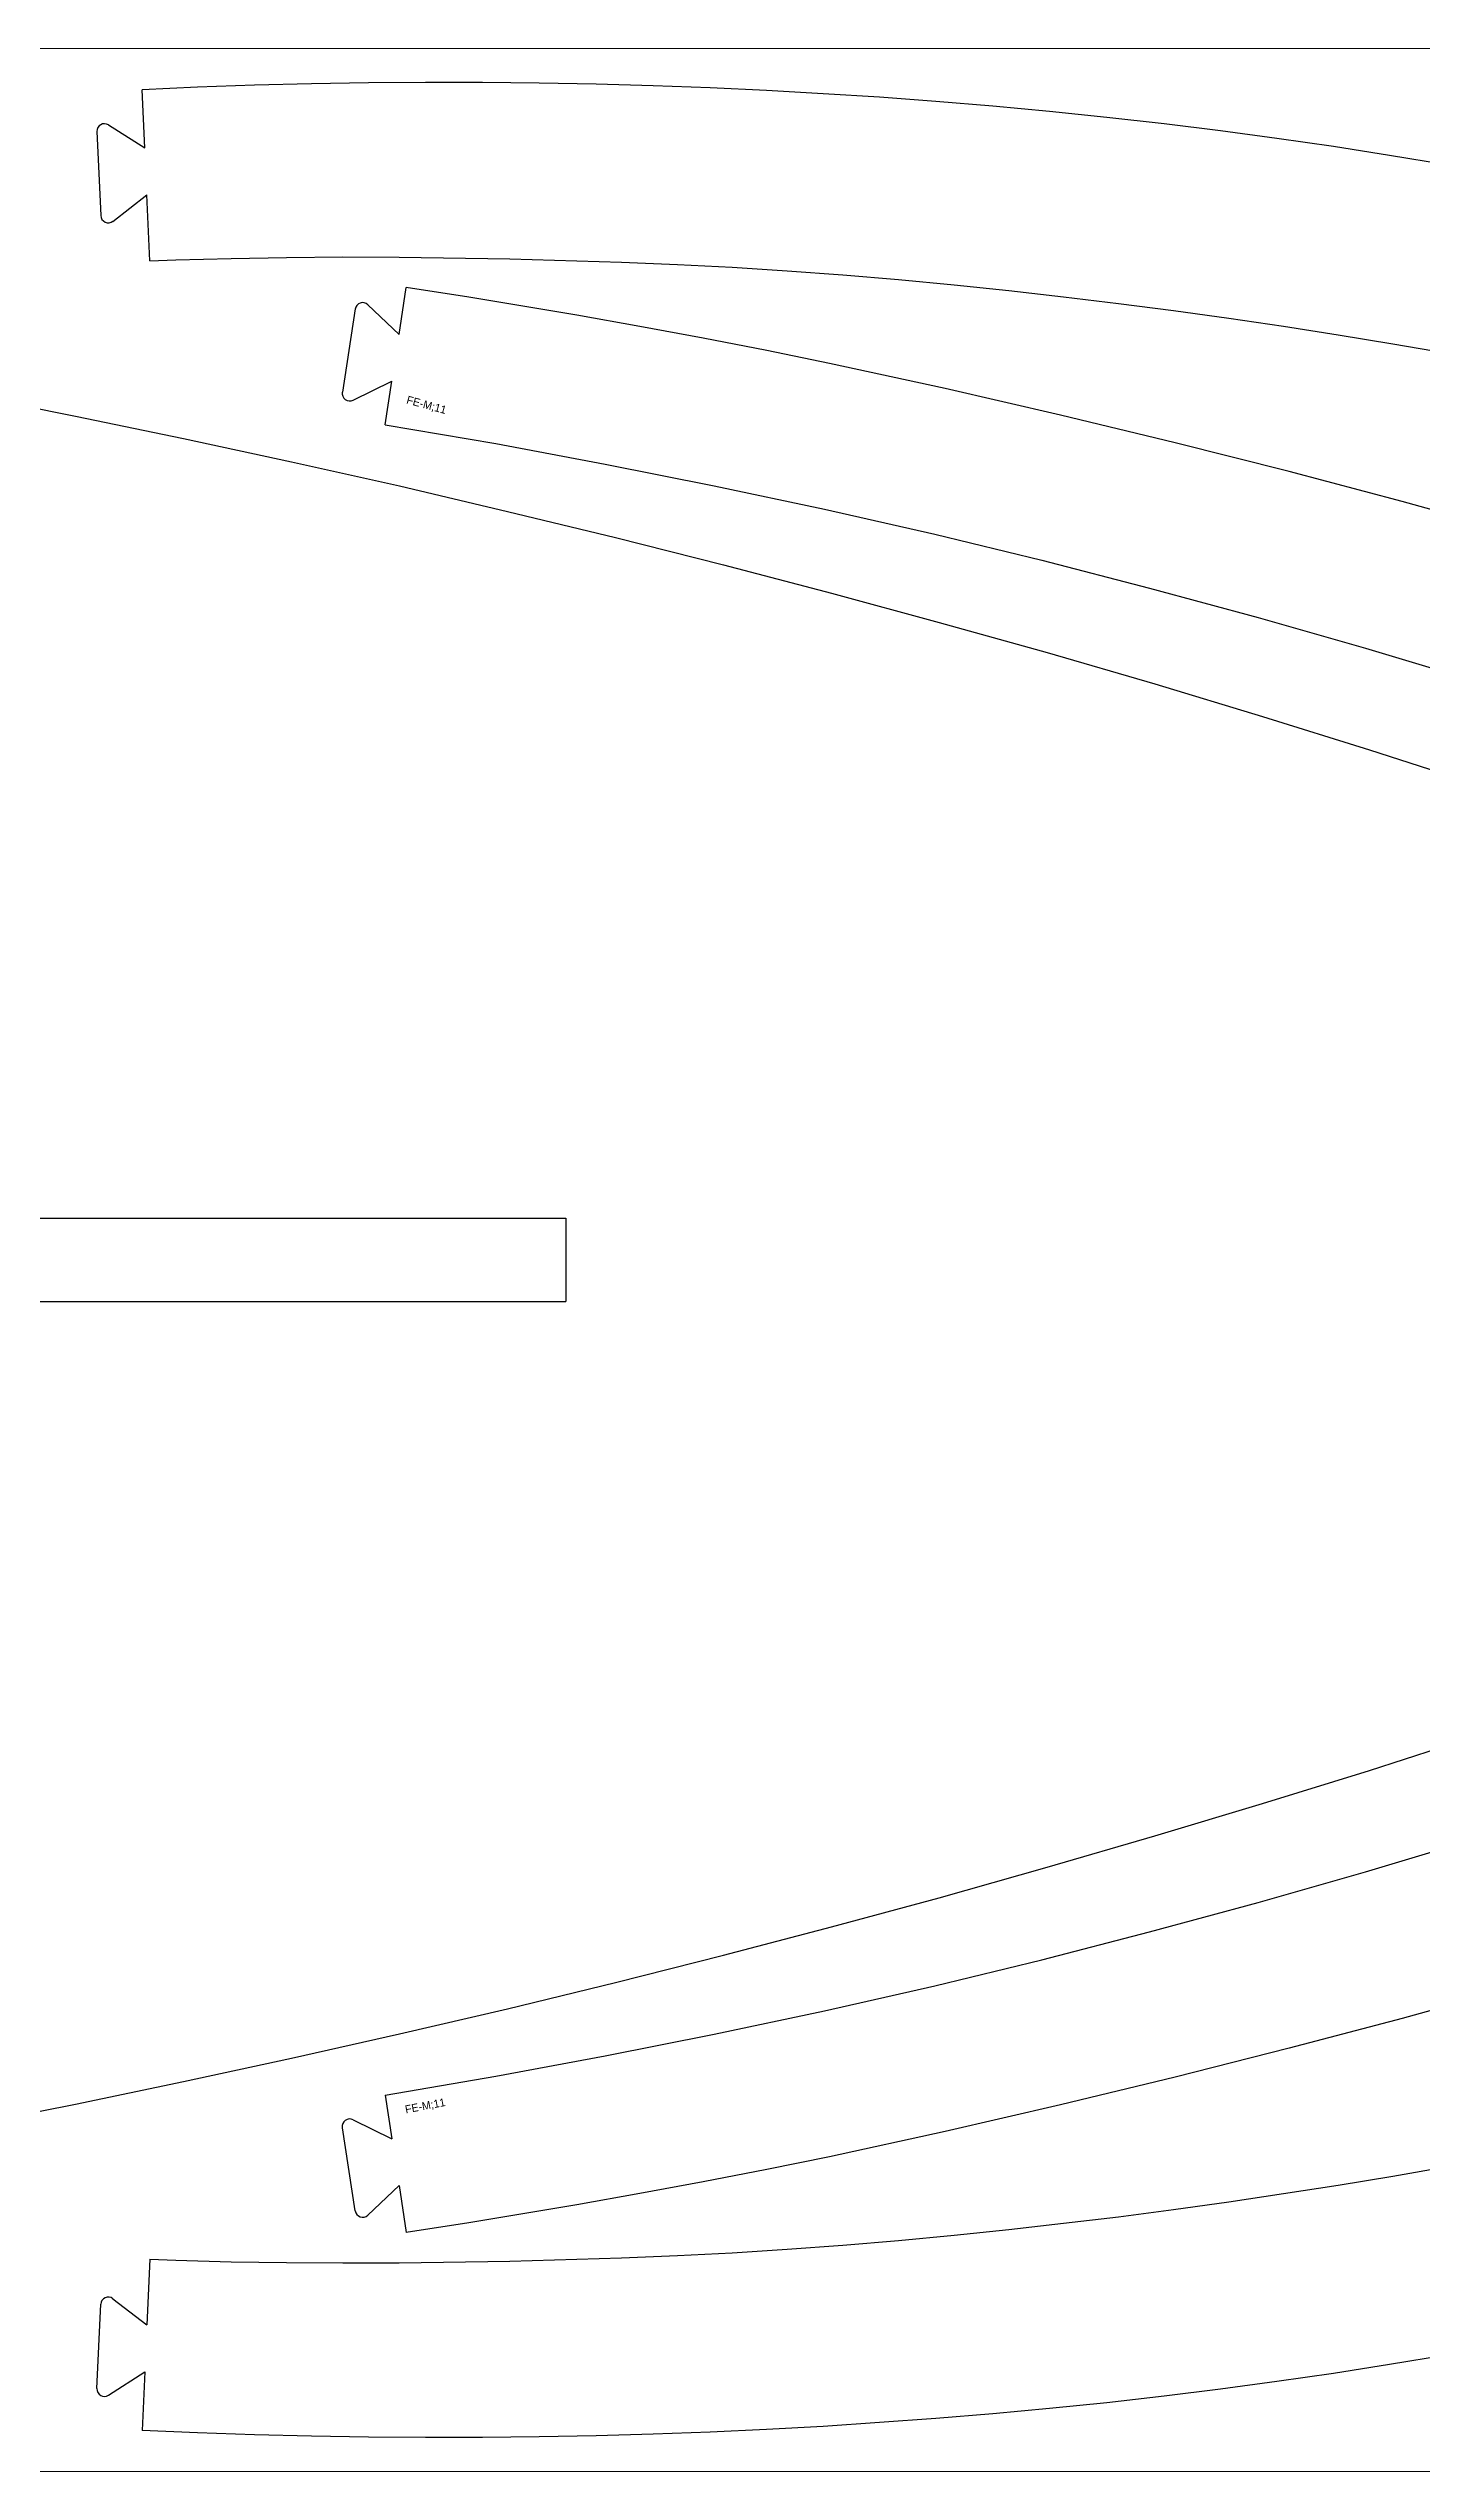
# Model space of a CAD drawing. Header units: millimetres. Extents: x 0 to 7720, y 0 to 5733.
# Drawn here: x 3697 to 4389, y 1480 to 2700 of the extents above; entities that cross this region are included whole.
import ezdxf

# ---------------------------------------------------------------- set-up
doc = ezdxf.new("R2010")
doc.units = ezdxf.units.MM
doc.layers.add('CORTE_6MM', color=1, linetype='Continuous')
doc.layers.add('plate', color=3, linetype='Continuous')

msp = doc.modelspace()

# ---------------------------------------------------------------- linework, layer by layer
at = {"layer": 'CORTE_6MM'}
for p, q in [((3745.9, 2649.6, 349.2), (3744.6, 2678.9, 349.2)), ((3727.6, 2661.2, 349.2), (3745.9, 2649.6, 349.2)), ((3721.8, 2657.8, 349.2), (3723.7, 2615.5, 349.2)), ((3729.8, 2612.6, 349.2), (3747, 2625.9, 349.2)), ((3748.5, 2592.8, 349.2), (3747, 2625.9, 349.2)), ((3873.9, 2555.6, 349.2), (3877.5, 2579.3, 349.2)), ((3851.8, 2568.5, 349.2), (3845.4, 2526.6, 349.2)), ((3858.2, 2570.6, 349.2), (3873.9, 2555.6, 349.2)), ((3850.8, 2522.6, 349.2), (3870.3, 2532.2, 349.2)), ((3866.9, 2510.2, 349.2), (3870.3, 2532.2, 349.2)), ((3366.8, 2110.7), (3957.8, 2110.7)), ((3957.8, 2110.7), (3957.8, 2068.7)), ((3366.8, 2068.7), (3957.8, 2068.7)), ((3866.9, 1669.1, 349.2), (3870.3, 1647.2, 349.2)), ((3851.8, 1610.9, 349.2), (3845.4, 1652.8, 349.2)), ((3850.8, 1656.8, 349.2), (3870.3, 1647.2, 349.2)), ((3858.2, 1608.7, 349.2), (3873.9, 1623.7, 349.2)), ((3873.9, 1623.7, 349.2), (3877.5, 1600.1, 349.2)), ((3748.5, 1586.6, 349.2), (3747, 1553.5, 349.2)), ((3721.8, 1521.5, 349.2), (3723.7, 1563.9, 349.2)), ((3729.8, 1566.7, 349.2), (3747, 1553.5, 349.2)), ((3727.6, 1518.1, 349.2), (3745.9, 1529.8, 349.2)), ((3745.9, 1529.8, 349.2), (3744.6, 1500.4, 349.2))]:
    msp.add_line(p, q, dxfattribs=at)
for points in [[(4401.3, 2641.1), (4372.6, 2645.8), (4344.3, 2650.3), (4315.9, 2654.4), (4287.5, 2658.2), (4259.1, 2661.7), (4230.3, 2665), (4201.4, 2668), (4172.8, 2670.6), (4144.2, 2673), (4115.8, 2675.1), (4087.4, 2676.9), (4058.9, 2678.5), (4030.5, 2679.8), (4001.8, 2680.9), (3973.2, 2681.7), (3944.5, 2682.2), (3915.9, 2682.5), (3887.2, 2682.5), (3858.5, 2682.3), (3829.9, 2681.9), (3801.2, 2681.2), (3772.5, 2680.2), (3744.6, 2678.9)], [(3748.5, 2592.8), (3761.6, 2593.3), (3789.4, 2594), (3817.3, 2594.5), (3845.6, 2594.7), (3873.9, 2594.6), (3929.7, 2593.8), (3985.9, 2592.1), (4014.1, 2590.9), (4041.7, 2589.5), (4069.3, 2587.8), (4097.4, 2585.7), (4125.3, 2583.3), (4153.4, 2580.6), (4180.9, 2577.8), (4208.5, 2574.7), (4236.2, 2571.3), (4263.9, 2567.7), (4291.6, 2563.9), (4319.2, 2559.8), (4346.8, 2555.5), (4374.3, 2550.9), (4401.7, 2546.2)], [(4407.3, 2463.7), (4379, 2471.5), (4322.1, 2486.6), (4264.6, 2501.1), (4207, 2515.1), (4148.9, 2528.5), (4090.6, 2541.1), (4059, 2547.6), (4027.1, 2553.8), (3995.2, 2559.7), (3963.4, 2565.4), (3909, 2574.4), (3877.5, 2579.3)], [(3656.6, 2525.4), (3711, 2514.6), (3765.4, 2503.3), (3819.8, 2491.6), (3874.1, 2479.4), (3928.5, 2466.6), (3982.9, 2453.4), (4037.2, 2439.7), (4091.6, 2425.5), (4145.9, 2410.7), (4200.2, 2395.5), (4254.4, 2379.7), (4308.6, 2363.4), (4362.5, 2346.6), (4468.3, 2312.5), (4569.6, 2278.5), (4664.2, 2245.6), (4751.4, 2214.3), (4836.3, 2182.9), (5025.5, 2110.7)], [(3866.9, 2510.2), (3922.6, 2500.7), (3977.6, 2490.4), (4032.5, 2479.5), (4088.1, 2467.7), (4143.6, 2455.1), (4197.6, 2442), (4251.8, 2428), (4306.5, 2413.2), (4360.5, 2397.7), (4414.2, 2381.6)], [(3656.6, 1653.9), (3711, 1664.7), (3765.4, 1676), (3819.8, 1687.8), (3874.1, 1700), (3928.5, 1712.7), (3982.9, 1725.9), (4037.2, 1739.6), (4091.6, 1753.9), (4145.9, 1768.6), (4200.2, 1783.9), (4254.4, 1799.7), (4308.6, 1816), (4362.5, 1832.7), (4468.3, 1866.8), (4569.6, 1900.9), (4664.2, 1933.8), (4751.4, 1965.1), (4836.3, 1996.4), (5025.5, 2068.7)], [(3866.9, 1669.1), (3922.6, 1678.7), (3977.6, 1688.9), (4032.5, 1699.9), (4088.1, 1711.7), (4143.6, 1724.3), (4197.6, 1737.4), (4251.8, 1751.4), (4306.5, 1766.2), (4360.5, 1781.6), (4414.2, 1797.7)], [(4407.3, 1715.6), (4379, 1707.8), (4322.1, 1692.8), (4264.6, 1678.2), (4207, 1664.3), (4148.9, 1650.9), (4090.6, 1638.2), (4059, 1631.8), (4027.1, 1625.6), (3995.2, 1619.6), (3963.4, 1614), (3909, 1604.9), (3877.5, 1600.1)], [(3748.5, 1586.6), (3761.6, 1586.1), (3789.4, 1585.3), (3817.3, 1584.9), (3845.6, 1584.7), (3873.9, 1584.8), (3929.7, 1585.6), (3985.9, 1587.3), (4014.1, 1588.4), (4041.7, 1589.8), (4069.3, 1591.6), (4097.4, 1593.7), (4125.3, 1596), (4153.4, 1598.7), (4180.9, 1601.6), (4208.5, 1604.7), (4236.2, 1608), (4263.9, 1611.6), (4291.6, 1615.5), (4319.2, 1619.6), (4346.8, 1623.9), (4374.3, 1628.4), (4401.7, 1633.2)], [(4401.3, 1538.3), (4372.6, 1533.5), (4344.3, 1529.1), (4315.9, 1525), (4287.5, 1521.1), (4259.1, 1517.6), (4230.3, 1514.3), (4201.4, 1511.4), (4172.8, 1508.7), (4144.2, 1506.4), (4115.8, 1504.3), (4087.4, 1502.4), (4058.9, 1500.8), (4030.5, 1499.5), (4001.8, 1498.5), (3973.2, 1497.7), (3944.5, 1497.2), (3915.9, 1496.9), (3887.2, 1496.8), (3858.5, 1497), (3829.9, 1497.5), (3801.2, 1498.2), (3772.5, 1499.2), (3744.6, 1500.4)]]:
    msp.add_lwpolyline(points, dxfattribs=at)
for centre, start, end in [((3725.6, 2658, 349.2), 57.5813, 182.5733), ((3727.5, 2615.7, 349.2), 182.5733, 307.5654), ((3855.6, 2567.9, 349.2), 46.248, 171.24), ((3849.1, 2526, 349.2), 171.24, 296.2321), ((3849.1, 1653.4, 349.2), 63.7679, 188.76), ((3855.6, 1611.5, 349.2), 188.76, 313.752), ((3727.5, 1563.7, 349.2), 52.4346, 177.4267), ((3725.6, 1521.3, 349.2), 177.4267, 302.4187)]:
    msp.add_arc(centre, 3.8, start, end, dxfattribs=at)
at = {"layer": 'plate', "lineweight": 0}
msp.add_lwpolyline([(2640, 2699.7), (5080, 2699.7), (5080, 1479.7), (2640, 1479.7)], close=True, dxfattribs=at)

# ---------------------------------------------------------------- texts
at = {"lineweight": 0, "char_height": 4, "width": 9480.493, "attachment_point": 1}
for insert, rotation in [((3878.4, 2524.9), 344.5832), ((3876.6, 1663.9), 10.7215)]:
    msp.add_mtext('FE-M;11', dxfattribs=dict(at, insert=insert, rotation=rotation))

doc.saveas('drawing.dxf')
